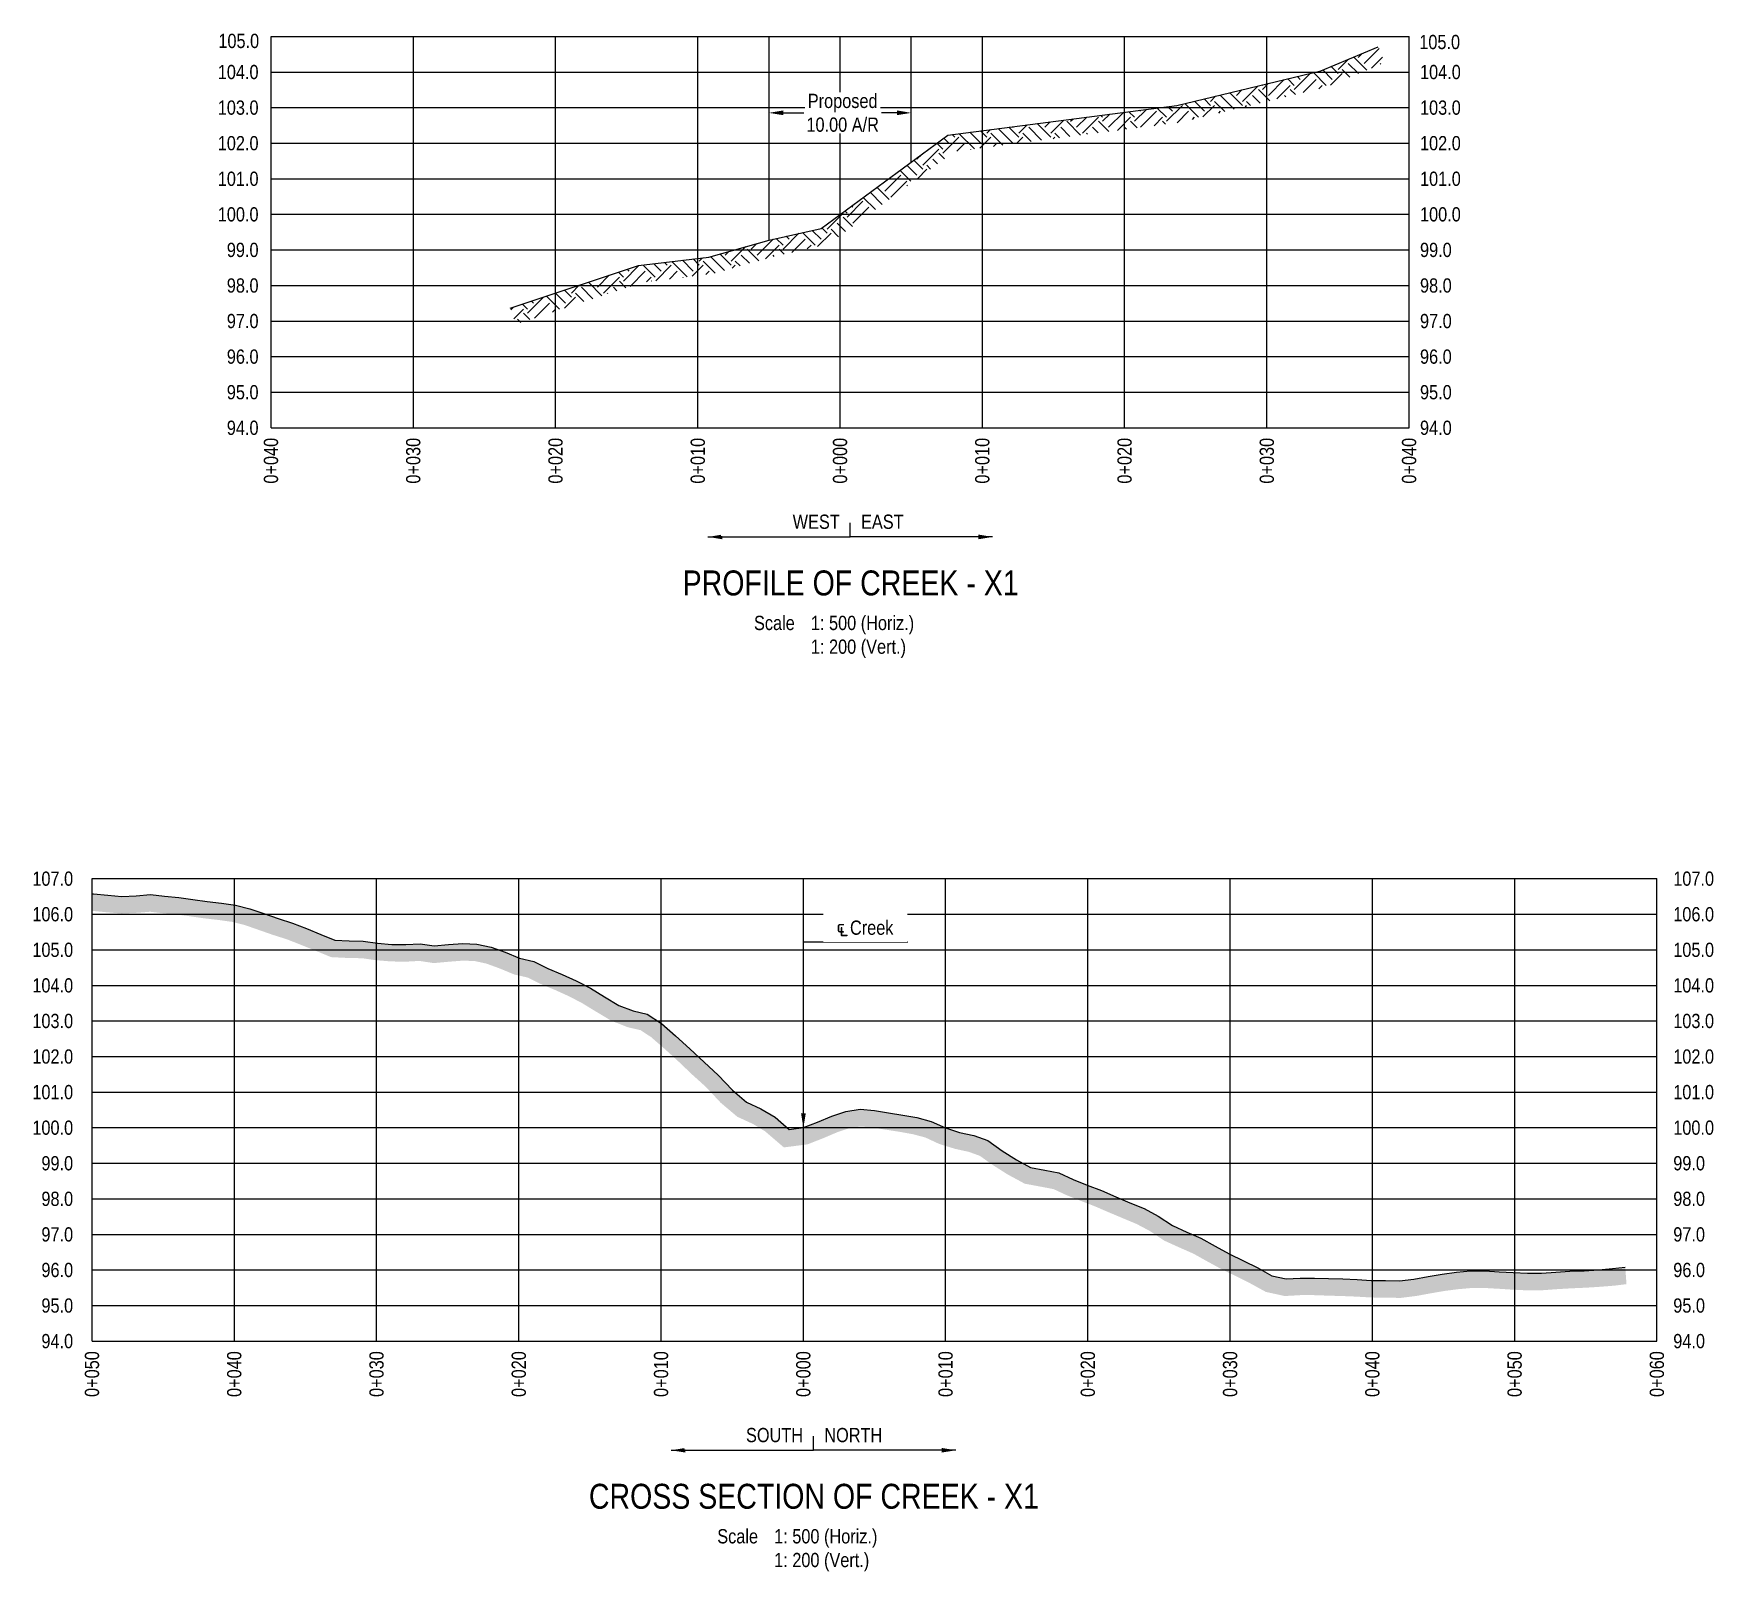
# Model space of a CAD drawing. Extents: x 402405 to 407247, y 6062080 to 6065864.
# Drawn here: x 402405 to 403585, y 6062601 to 6063681 of the extents above; entities that cross this region are included whole.
import ezdxf
from ezdxf.enums import TextEntityAlignment as Align

# ---------------------------------------------------------------- set-up
doc = ezdxf.new("R2010")
doc.units = 0
doc.header["$LTSCALE"] = 5
doc.header["$PDSIZE"] = 0.5
doc.linetypes.add('foc-TOPO', pattern=[1, 0.2, -0.8])
doc.layers.get('Defpoints').update_dxf_attribs({"color": 9})
for name, color, linetype in [('CG-NOTES', 7, 'Continuous'), ('DETAIL-T', 7, 'Continuous'), ('L-BD', 7, 'Continuous'), ('L-DETAIL-T', 3, 'Continuous'), ('P-CROSSINGS-GRID', 8, 'Continuous'), ('P-CROSSINGS-GROUND', 48, 'foc-TOPO'), ('P-CROSSINGS-LINE', 3, 'Continuous'), ('S-T7', 7, 'Continuous')]:
    doc.layers.add(name, color=color, linetype=linetype)
doc.styles.add('140', font='ARIALN.TTF', dxfattribs={"height": 15})
doc.styles.add('80', font='ARIALN.TTF', dxfattribs={"height": 10})
doc.styles.add('80CG', font='ARIALN.TTF', dxfattribs={"height": 10})
doc.styles.add('80L', font='ARIALN.TTF', dxfattribs={"height": 10})
doc.dimstyles.new('Compass 5 000', dxfattribs={"dimscale": 5, "dimtxt": 9, "dimasz": 2, "dimexe": 0.2, "dimexo": 0.0625, "dimgap": 0.5, "dimtad": 0, "dimtih": 1, "dimtoh": 1, "dimzin": 0, "dimdsep": 46, "dimtxsty": '80CG', "dimcen": 0.1, "dimse1": 1, "dimse2": 1, "dimclrd": 256, "dimclrt": 256, "dimaunit": 1, "dimadec": 4, "dimazin": 0, "dimtfac": 0.06, "dimtofl": 0, "dimtmove": 0, "dimatfit": 1, "dimfxl": 0.2, "dimtolj": 1, "dimtzin": 0, "dimlwd": -1, "dimarcsym": 0})
pattern_1 = [(45, (7247.408, 2297.157), (2e-15, 22.450640303), [15.875, -15.875]), (45, (7243.199, 2301.366), (2e-15, 22.450640303), [15.875, -15.875]), (45, (7238.99, 2305.576), (2e-15, 22.450640303), [15.875, -15.875]), (135, (7238.99, 2308.382), (-22.450640303, 2e-15), [15.875, -15.875]), (135, (7243.199, 2312.591), (-22.450640303, 2e-15), [15.875, -15.875]), (135, (7247.408, 2316.801), (-22.450640303, 2e-15), [15.875, -15.875])]

# ---------------------------------------------------------------- blocks, each defined once
blk = doc.blocks.new('*D68')
at = {"transparency": 16777216}
for p, q in [((402931.6, 6063625.2), (402946.2, 6063625.2)), ((403011.6, 6063625.2), (403000.7, 6063625.2))]:
    blk.add_line(p, q, dxfattribs=at)
for points in [[(402931.6, 6063626.9), (402931.6, 6063623.6), (402921.6, 6063625.2)], [(403011.6, 6063626.9), (403011.6, 6063623.6), (403021.6, 6063625.2)]]:
    blk.add_solid(points, dxfattribs=at)
at = {"layer": 'Defpoints', "color": 0, "transparency": 16777216}
for p in [(402921.6, 6063649.8), (403021.6, 6063649.8), (403021.6, 6063625.2)]:
    blk.add_point(p, dxfattribs=at)
at = {"transparency": 16777216, "insert": (402973.4, 6063625.2), "char_height": 10, "attachment_point": 5, "style": '80CG', "bg_fill": 3, "box_fill_scale": 1.1, "bg_fill_color": 256, "bg_fill_true_color": 13158600, "bg_fill_transparency": 0}
blk.add_mtext('\\A1;Proposed\\P10.00 A/R', dxfattribs=at)

msp = doc.modelspace()

# ---------------------------------------------------------------- hatches: boundary and pattern name
at = {"layer": 'P-CROSSINGS-GROUND'}
h = msp.add_hatch(dxfattribs=at)
h.set_pattern_fill('EARTH', color=256, scale=2.5, angle=45)
h.set_pattern_definition(pattern_1)
h.paths.add_polyline_path([(402446.004, 6063076.611), (402446.004, 6063064.605), (402446.23, 6063064.596), (402455.951, 6063063.649), (402466.789, 6063062.732), (402477.758, 6063063.248), (402486.775, 6063063.984), (402495.712, 6063062.974), (402505.532, 6063062.067), (402515.222, 6063060.717), (402525.342, 6063059.29), (402535.321, 6063058.147), (402544.499, 6063056.859), (402553.331, 6063054.623), (402562.808, 6063051.315), (402572.943, 6063047.767), (402582.719, 6063044.671), (402592.257, 6063040.955), (402602.131, 6063036.957), (402613.987, 6063032.088), (402626.216, 6063031.489), (402635.638, 6063031.332), (402645.215, 6063029.973), (402655.945, 6063029.076), (402666.769, 6063028.916), (402675.934, 6063029.449), (402686.098, 6063027.921), (402697.425, 6063028.938), (402706.65, 6063029.641), (402714.884, 6063029.348), (402723.02, 6063027.58), (402731.991, 6063024.32), (402742.655, 6063019.914), (402752.223, 6063017.727), (402761.266, 6063013.238), (402771.443, 6063008.973), (402780.961, 6063004.675), (402790.275, 6062999.82), (402799.958, 6062993.904), (402810.827, 6062987.426), (402822.555, 6062982.808), (402831.316, 6062980.812), (402838.801, 6062975.918), (402848.057, 6062967.862), (402857.829, 6062958.979), (402867.824, 6062949.447), (402877.536, 6062940.7), (402887.644, 6062929.854), (402899.423, 6062919.919), (402910.267, 6062914.96), (402918.799, 6062909.812), (402932.072, 6062898.42), (402948.835, 6062900.601), (402960.333, 6062905.165), (402969.971, 6062909.254), (402978.468, 6062912.041), (402986.036, 6062913.126), (402994.206, 6062912.414), (403003.778, 6062910.883), (403013.628, 6062909.345), (403022.993, 6062907.643), (403031.477, 6062905.404), (403041.231, 6062900.856), (403052.475, 6062897.397), (403062.143, 6062895.283), (403069.84, 6062892.468), (403078.758, 6062886.132), (403089.354, 6062879.411), (403101.356, 6062872.93), (403113.155, 6062870.739), (403121.629, 6062869.124), (403130.549, 6062864.956), (403140.899, 6062860.809), (403150.726, 6062856.999), (403160.548, 6062852.759), (403170.577, 6062848.547), (403180.058, 6062844.574), (403189.019, 6062839.823), (403199.309, 6062832.96), (403210.241, 6062828.02), (403219.745, 6062823.849), (403229.276, 6062818.518), (403239.555, 6062812.927), (403249.711, 6062807.992), (403259.423, 6062803.125), (403270.71, 6062796.938), (403283.977, 6062794.014), (403295.247, 6062794.657), (403304.672, 6062794.635), (403314.488, 6062794.296), (403324.433, 6062794.009), (403334.218, 6062793.621), (403344.386, 6062793.006), (403354.584, 6062792.93), (403365.353, 6062792.682), (403376.548, 6062794.084), (403386.795, 6062795.968), (403396.438, 6062797.63), (403405.928, 6062798.83), (403415.172, 6062799.656), (403424.274, 6062799.687), (403433.852, 6062799.148), (403443.866, 6062798.518), (403454.266, 6062798.001), (403464.979, 6062798.089), (403475.26, 6062798.844), (403485.05, 6062799.425), (403495.044, 6062799.85), (403505.241, 6062800.489), (403515.562, 6062801.312), (403524.137, 6062802.351), (403523.278, 6062814.33), (403514.364, 6062813.25), (403504.389, 6062812.455), (403494.414, 6062811.829), (403484.439, 6062811.405), (403474.465, 6062810.813), (403464.49, 6062810.08), (403454.515, 6062809.999), (403444.54, 6062810.495), (403434.566, 6062811.122), (403424.591, 6062811.684), (403414.616, 6062811.649), (403404.641, 6062810.758), (403394.667, 6062809.497), (403384.692, 6062807.777), (403374.717, 6062805.944), (403364.742, 6062804.694), (403354.767, 6062804.924), (403344.793, 6062804.999), (403334.818, 6062805.602), (403324.843, 6062805.997), (403314.868, 6062806.285), (403304.894, 6062806.63), (403294.919, 6062806.653), (403284.944, 6062806.084), (403274.969, 6062808.282), (403264.995, 6062813.749), (403255.02, 6062818.749), (403245.045, 6062823.595), (403235.07, 6062829.021), (403225.096, 6062834.601), (403215.121, 6062838.978), (403205.146, 6062843.486), (403195.171, 6062850.138), (403185.196, 6062855.426), (403175.222, 6062859.607), (403165.247, 6062863.796), (403155.272, 6062868.102), (403145.297, 6062871.969), (403135.323, 6062875.966), (403125.348, 6062880.626), (403115.373, 6062882.527), (403105.398, 6062884.379), (403095.424, 6062889.765), (403085.449, 6062896.092), (403075.474, 6062903.18), (403065.499, 6062906.828), (403055.525, 6062909.009), (403045.55, 6062912.077), (403035.575, 6062916.728), (403025.6, 6062919.361), (403015.625, 6062921.174), (403005.651, 6062922.731), (402995.676, 6062924.326), (402985.701, 6062925.196), (402975.726, 6062923.766), (402965.752, 6062920.493), (402955.777, 6062916.262), (402945.802, 6062912.302), (402935.827, 6062911.005), (402925.853, 6062919.566), (402915.878, 6062925.584), (402905.903, 6062930.145), (402895.928, 6062938.559), (402885.954, 6062949.262), (402875.979, 6062958.245), (402866.004, 6062967.758), (402856.029, 6062976.825), (402846.054, 6062985.506), (402836.08, 6062992.029), (402826.105, 6062994.302), (402816.13, 6062998.23), (402806.155, 6063004.174), (402796.181, 6063010.269), (402786.206, 6063015.468), (402776.231, 6063019.972), (402766.256, 6063024.153), (402756.282, 6063029.104), (402746.307, 6063031.384), (402736.332, 6063035.505), (402726.357, 6063039.13), (402716.382, 6063041.297), (402706.408, 6063041.653), (402696.433, 6063040.892), (402686.458, 6063039.997), (402676.483, 6063041.496), (402666.509, 6063040.917), (402656.534, 6063041.063), (402646.559, 6063041.897), (402636.584, 6063043.313), (402626.61, 6063043.479), (402616.635, 6063043.968), (402606.66, 6063048.064), (402596.685, 6063052.103), (402586.711, 6063055.989), (402576.736, 6063059.148), (402566.761, 6063062.64), (402556.786, 6063066.122), (402546.811, 6063068.648), (402536.837, 6063070.047), (402526.862, 6063071.189), (402516.887, 6063072.596), (402506.912, 6063073.986), (402496.938, 6063074.907), (402486.963, 6063076.035), (402476.988, 6063075.22), (402467.013, 6063074.751), (402457.039, 6063075.595), (402447.064, 6063076.567)])

# ---------------------------------------------------------------- linework, layer by layer
for p, q in [((402921.633, 6063535.869), (402921.633, 6063678.873)), ((403021.592, 6063590.65), (403021.592, 6063678.873)), ((402945.802, 6063042.906), (403019.09, 6063042.906))]:
    msp.add_line(p, q)
at = {"layer": 'CG-NOTES'}
for p, q in [((402978.718, 6063327.303), (402978.718, 6063337.299)), ((402952.908, 6062685.682), (402952.908, 6062695.678))]:
    msp.add_line(p, q, dxfattribs=at)
at = {"layer": 'P-CROSSINGS-GRID', "color": 8}
for p, q in [((402571.774, 6063678.873), (403371.451, 6063678.873)), ((402571.774, 6063403.984), (402571.774, 6063678.873)), ((402671.733, 6063403.984), (402671.733, 6063678.873)), ((402771.693, 6063403.984), (402771.693, 6063678.873)), ((402871.653, 6063403.984), (402871.653, 6063678.873)), ((402971.612, 6063403.984), (402971.612, 6063678.873)), ((403071.572, 6063403.984), (403071.572, 6063678.873)), ((403171.532, 6063403.984), (403171.532, 6063678.873)), ((403271.491, 6063403.984), (403271.491, 6063678.873)), ((403371.451, 6063403.984), (403371.451, 6063678.873)), ((402571.774, 6063653.883), (403371.451, 6063653.883)), ((402571.774, 6063628.893), (403371.451, 6063628.893)), ((402571.774, 6063603.903), (403371.451, 6063603.903)), ((402571.774, 6063578.913), (403371.451, 6063578.913)), ((402571.774, 6063553.923), (403371.451, 6063553.923)), ((402571.774, 6063528.934), (403371.451, 6063528.934)), ((402571.774, 6063503.944), (403371.451, 6063503.944)), ((402571.774, 6063478.954), (403371.451, 6063478.954)), ((402571.774, 6063453.964), (403371.451, 6063453.964)), ((402571.774, 6063428.974), (403371.451, 6063428.974)), ((402571.774, 6063403.984), (403371.451, 6063403.984)), ((402446.004, 6063087.232), (403545.56, 6063087.232)), ((402446.004, 6062762.363), (402446.004, 6063087.232)), ((402545.963, 6062762.363), (402545.963, 6063087.232)), ((402645.923, 6062762.363), (402645.923, 6063087.232)), ((402745.883, 6062762.363), (402745.883, 6063087.232)), ((402845.842, 6062762.363), (402845.842, 6063087.232)), ((402945.802, 6062762.363), (402945.802, 6063087.232)), ((403045.762, 6062762.363), (403045.762, 6063087.232)), ((403145.721, 6062762.363), (403145.721, 6063087.232)), ((403245.681, 6062762.363), (403245.681, 6063087.232)), ((403345.641, 6062762.363), (403345.641, 6063087.232)), ((403445.6, 6062762.363), (403445.6, 6063087.232)), ((403545.56, 6062762.363), (403545.56, 6063087.232)), ((402446.004, 6063062.242), (403545.56, 6063062.242)), ((402446.004, 6063037.252), (403545.56, 6063037.252)), ((402446.004, 6063012.262), (403545.56, 6063012.262)), ((402446.004, 6062987.272), (403545.56, 6062987.272)), ((402446.004, 6062962.282), (403545.56, 6062962.282)), ((402446.004, 6062937.292), (403545.56, 6062937.292)), ((402446.004, 6062912.302), (403545.56, 6062912.302)), ((402446.004, 6062887.313), (403545.56, 6062887.313)), ((402446.004, 6062862.323), (403545.56, 6062862.323)), ((402446.004, 6062837.333), (403545.56, 6062837.333)), ((402446.004, 6062812.343), (403545.56, 6062812.343)), ((402446.004, 6062787.353), (403545.56, 6062787.353)), ((402446.004, 6062762.363), (403545.56, 6062762.363))]:
    msp.add_line(p, q, dxfattribs=at)
at = {"layer": 'P-CROSSINGS-LINE', "color": 3, "flags": 128}
msp.add_lwpolyline([(402446.004, 6063076.611), (402447.064, 6063076.567), (402457.039, 6063075.595), (402467.013, 6063074.751), (402476.988, 6063075.22), (402486.963, 6063076.035), (402496.938, 6063074.907), (402506.912, 6063073.986), (402516.887, 6063072.596), (402526.862, 6063071.189), (402536.837, 6063070.047), (402546.811, 6063068.648), (402556.786, 6063066.122), (402566.761, 6063062.64), (402576.736, 6063059.148), (402586.711, 6063055.989), (402596.685, 6063052.103), (402606.66, 6063048.064), (402616.635, 6063043.968), (402626.61, 6063043.479), (402636.584, 6063043.313), (402646.559, 6063041.897), (402656.534, 6063041.063), (402666.509, 6063040.917), (402676.483, 6063041.496), (402686.458, 6063039.997), (402696.433, 6063040.892), (402706.408, 6063041.653), (402716.382, 6063041.297), (402726.357, 6063039.13), (402736.332, 6063035.505), (402746.307, 6063031.384), (402756.282, 6063029.104), (402766.256, 6063024.153), (402776.231, 6063019.972), (402786.206, 6063015.468), (402796.181, 6063010.269), (402806.155, 6063004.174), (402816.13, 6062998.23), (402826.105, 6062994.302), (402836.08, 6062992.029), (402846.054, 6062985.506), (402856.029, 6062976.825), (402866.004, 6062967.758), (402875.979, 6062958.245), (402885.954, 6062949.262), (402895.928, 6062938.559), (402905.903, 6062930.145), (402915.878, 6062925.584), (402925.853, 6062919.566), (402935.827, 6062911.005), (402945.802, 6062912.302), (402955.777, 6062916.262), (402965.752, 6062920.493), (402975.726, 6062923.766), (402985.701, 6062925.196), (402995.676, 6062924.326), (403005.651, 6062922.731), (403015.625, 6062921.174), (403025.6, 6062919.361), (403035.575, 6062916.728), (403045.55, 6062912.077), (403055.525, 6062909.009), (403065.499, 6062906.828), (403075.474, 6062903.18), (403085.449, 6062896.092), (403095.424, 6062889.765), (403105.398, 6062884.379), (403115.373, 6062882.527), (403125.348, 6062880.626), (403135.323, 6062875.966), (403145.297, 6062871.969), (403155.272, 6062868.102), (403165.247, 6062863.796), (403175.222, 6062859.607), (403185.196, 6062855.426), (403195.171, 6062850.138), (403205.146, 6062843.486), (403215.121, 6062838.978), (403225.096, 6062834.601), (403235.07, 6062829.021), (403245.045, 6062823.595), (403255.02, 6062818.749), (403264.995, 6062813.749), (403274.969, 6062808.282), (403284.944, 6062806.084), (403294.919, 6062806.653), (403304.894, 6062806.63), (403314.868, 6062806.285), (403324.843, 6062805.997), (403334.818, 6062805.602), (403344.793, 6062804.999), (403354.767, 6062804.924), (403364.742, 6062804.694), (403374.717, 6062805.944), (403384.692, 6062807.777), (403394.667, 6062809.497), (403404.641, 6062810.758), (403414.616, 6062811.649), (403424.591, 6062811.684), (403434.566, 6062811.122), (403444.54, 6062810.495), (403454.515, 6062809.999), (403464.49, 6062810.08), (403474.465, 6062810.813), (403484.439, 6062811.405), (403494.414, 6062811.829), (403504.389, 6062812.455), (403514.364, 6062813.25), (403523.278, 6062814.33)], dxfattribs=at)

# ---------------------------------------------------------------- texts
at = {"style": '80'}
for s, p in [('0+040', (402571.687, 6063396.894)), ('0+030', (402671.646, 6063396.894)), ('0+020', (402771.606, 6063396.894)), ('0+010', (402871.566, 6063396.894)), ('0+000', (402971.525, 6063396.894)), ('0+010', (403071.485, 6063396.894)), ('0+020', (403171.445, 6063396.894)), ('0+030', (403271.404, 6063396.894)), ('0+040', (403371.364, 6063396.894)), ('0+050', (402445.917, 6062755.273)), ('0+040', (402545.876, 6062755.273)), ('0+030', (402645.836, 6062755.273)), ('0+020', (402745.796, 6062755.273)), ('0+010', (402845.755, 6062755.273)), ('0+000', (402945.715, 6062755.273)), ('0+010', (403045.675, 6062755.273)), ('0+020', (403145.634, 6062755.273)), ('0+030', (403245.594, 6062755.273)), ('0+040', (403345.554, 6062755.273)), ('0+050', (403445.513, 6062755.273)), ('0+060', (403545.473, 6062755.273))]:
    msp.add_text(s, height=9.996, rotation=90, dxfattribs=at).set_placement(p, align=Align.MIDDLE_RIGHT)
at = {"layer": 'DETAIL-T', "char_height": 9.99597, "attachment_point": 1, "style": '80L'}
for insert in [(402911.09, 6063271.866), (402885.28, 6062630.245)]:
    msp.add_mtext_dynamic_manual_height_columns('Scale^I1: 500 (Horiz.)\\P^I1: 200 (Vert.)', width=217.1051, gutter_width=45, heights=[0], dxfattribs=dict(at, insert=insert))
at = {"layer": 'L-DETAIL-T', "char_height": 17.49294, "width": 384.74666, "attachment_point": 2, "rotation": 0, "style": '140'}
for s, insert in [('PROFILE OF CREEK - X1', (402978.999, 6063303.726)), ('CROSS SECTION OF CREEK - X1', (402953.189, 6062662.105))]:
    msp.add_mtext(s, dxfattribs=dict(at, insert=insert))
at = {"layer": 'S-T7', "style": '80'}
for s, p in [('105.0', (402534.73, 6063675.736)), ('105.0', (403378.552, 6063674.973)), ('104.0', (403379.058, 6063653.883)), ('103.0', (403379.058, 6063628.893)), ('102.0', (403379.058, 6063603.903)), ('101.0', (403379.058, 6063578.913)), ('100.0', (403379.058, 6063553.923)), ('99.0', (403379.058, 6063528.934)), ('98.0', (403379.058, 6063503.944)), ('97.0', (403379.058, 6063478.954)), ('96.0', (403379.058, 6063453.964)), ('95.0', (403379.058, 6063428.974)), ('94.0', (403379.058, 6063403.984)), ('107.0', (403557.006, 6063087.232)), ('106.0', (403557.006, 6063062.242)), ('105.0', (403557.006, 6063037.252)), ('104.0', (403557.006, 6063012.262)), ('103.0', (403557.006, 6062987.272)), ('102.0', (403557.006, 6062962.282)), ('101.0', (403557.006, 6062937.292)), ('100.0', (403557.006, 6062912.302)), ('99.0', (403557.006, 6062887.313)), ('98.0', (403557.006, 6062862.323)), ('97.0', (403557.006, 6062837.333)), ('96.0', (403557.006, 6062812.343)), ('95.0', (403557.006, 6062787.353)), ('94.0', (403557.006, 6062762.363))]:
    msp.add_text(s, height=9.996, dxfattribs=at).set_placement(p, align=Align.MIDDLE_LEFT)
for s, p in [('104.0', (402562.962, 6063653.883)), ('103.0', (402562.962, 6063628.893)), ('102.0', (402562.962, 6063603.903)), ('101.0', (402562.962, 6063578.913)), ('100.0', (402562.962, 6063553.923)), ('99.0', (402562.962, 6063528.934)), ('98.0', (402562.962, 6063503.944)), ('97.0', (402562.962, 6063478.954)), ('96.0', (402562.962, 6063453.964)), ('95.0', (402562.962, 6063428.974)), ('94.0', (402562.962, 6063403.984)), ('107.0', (402432.689, 6063087.232)), ('106.0', (402432.689, 6063062.242)), ('105.0', (402432.689, 6063037.252)), ('104.0', (402432.689, 6063012.262)), ('103.0', (402432.689, 6062987.272)), ('102.0', (402432.689, 6062962.282)), ('101.0', (402432.689, 6062937.292)), ('100.0', (402432.689, 6062912.302)), ('99.0', (402432.689, 6062887.313)), ('98.0', (402432.689, 6062862.323)), ('97.0', (402432.689, 6062837.333)), ('96.0', (402432.689, 6062812.343)), ('95.0', (402432.689, 6062787.353)), ('94.0', (402432.689, 6062762.363))]:
    msp.add_text(s, height=9.996, dxfattribs=at).set_placement(p, align=Align.MIDDLE_RIGHT)

# ---------------------------------------------------------------- leaders
at = {"path_type": 1}
msp.add_leader([(402945.802, 6062912.302), (402945.802, 6063042.906)], dimstyle='Compass 5 000', override={"dimgap": 0.5, "dimtad": 0}, dxfattribs=at)
at = {"layer": 'CG-NOTES', "path_type": 1}
for points in [[(402878.759, 6063327.303), (402978.718, 6063327.303)], [(403078.678, 6063327.303), (402978.718, 6063327.303)], [(402852.949, 6062685.682), (402952.908, 6062685.682)], [(403052.868, 6062685.682), (402952.908, 6062685.682)]]:
    msp.add_leader(points, dimstyle='Compass 5 000', override={"dimgap": 0.5, "dimtad": 0}, dxfattribs=at)

# ---------------------------------------------------------------- next in the draw order: texts
at = {"color": 3, "char_height": 9.996, "width": 78.39969, "attachment_point": 3, "style": '80', "bg_fill": 2}
for s, insert in [('WEST', (402971.354, 6063342.978)), ('SOUTH', (402945.543, 6062701.357))]:
    msp.add_mtext(s, dxfattribs=dict(at, insert=insert))
at = {"layer": 'L-BD', "insert": (402964.745, 6063057.809), "char_height": 10, "width": 49.16517, "attachment_point": 1, "style": '80', "bg_fill": 2}
msp.add_mtext('\\pi4.234;{\\fISOCPEUR|b0|i0|c0|p34;℄} Creek', dxfattribs=at)

# ---------------------------------------------------------------- next in the draw order: dimensions: what is measured, and where the dimension line sits
at = {"color": 2}
dim = msp.add_linear_dim(base=(403021.592, 6063625.247), p1=(402921.633, 6063649.812), p2=(403021.592, 6063649.812), angle=0, text='Proposed\\P10.00 A/R', dimstyle='Compass 5 000', override={"dimtfill": 1}, dxfattribs=at)
dim.commit()
dim.dimension.update_dxf_attribs({"geometry": '*D68', "text_midpoint": (402973.442, 6063625.247), "dimtype": 161})

# ---------------------------------------------------------------- next in the draw order: hatches: boundary and pattern name
at = {"layer": 'P-CROSSINGS-GROUND'}
h = msp.add_hatch(dxfattribs=at)
h.set_pattern_fill('EARTH', color=256, scale=2.5, angle=45)
h.set_pattern_definition(pattern_1)
h.paths.add_polyline_path([(402743.563, 6063476.647), (402739.788, 6063488.032), (402829.99, 6063517.932), (402879.398, 6063523.932), (402921.68, 6063535.882), (402958.186, 6063544.057), (403047.323, 6063609.557), (403208.289, 6063630.332), (403309.366, 6063654.782), (403349.758, 6063671.655), (403354.382, 6063660.586), (403313.111, 6063643.347), (403210.474, 6063618.52), (403051.93, 6063598.057), (402963.262, 6063532.902), (402924.624, 6063524.249), (402881.766, 6063512.137), (402832.626, 6063506.169)])

# ---------------------------------------------------------------- next in the draw order: linework, layer by layer
at = {"layer": 'P-CROSSINGS-LINE', "color": 3, "flags": 128}
msp.add_lwpolyline([(402739.788, 6063488.032), (402829.99, 6063517.932), (402879.398, 6063523.932), (402921.68, 6063535.882), (402958.186, 6063544.057), (403047.323, 6063609.557), (403208.289, 6063630.332), (403309.366, 6063654.782), (403349.758, 6063671.655)], dxfattribs=at)

# ---------------------------------------------------------------- next in the draw order: texts
at = {"color": 3, "char_height": 9.996, "width": 71.76749, "attachment_point": 1, "style": '80', "bg_fill": 2}
for s, insert in [('EAST', (402986.305, 6063342.978)), ('NORTH', (402960.495, 6062701.357))]:
    msp.add_mtext(s, dxfattribs=dict(at, insert=insert))

doc.saveas('drawing.dxf')
